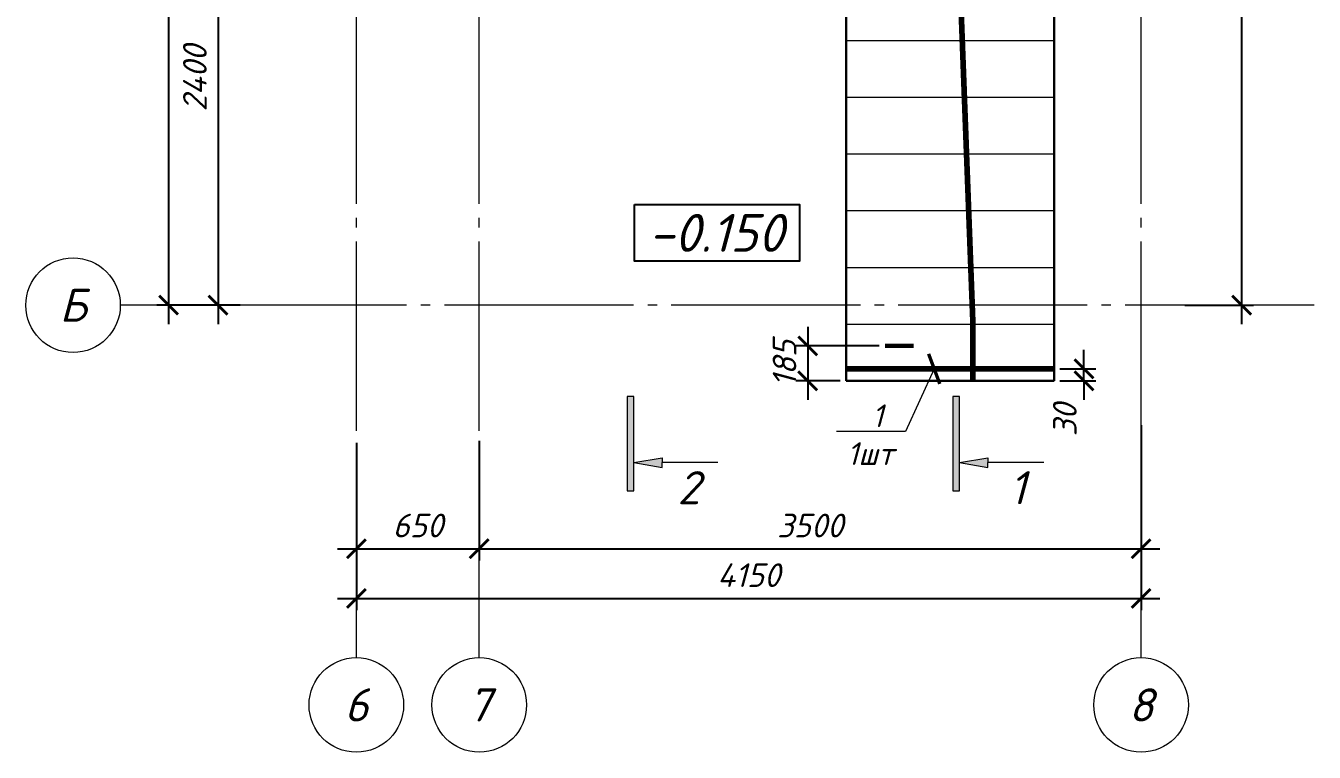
# Model space of a CAD drawing. Header units: millimetres. Extents: x -79646 to 95064, y -231229 to -58107.
# Drawn here: x 9201 to 16015, y -215007 to -211166 of the extents above; entities that cross this region are included whole.
import ezdxf
from ezdxf import colors
from ezdxf.entities.mleader import LeaderData, LeaderLine
from ezdxf.enums import TextEntityAlignment as Align
from ezdxf.math import Vec2, Vec3

# ---------------------------------------------------------------- set-up
doc = ezdxf.new("R2010")
doc.units = ezdxf.units.MM
doc.header["$PDMODE"] = 3
doc.linetypes.add('GOST2.303 5', pattern=[24, 20, -1.5, 1, -1.5])
doc.layers.get('0').update_dxf_attribs({"lineweight": 5})
doc.layers.get('Defpoints').update_dxf_attribs({"lineweight": 0})
for name, color, linetype, lineweight in [('#Dimensions', 7, 'Continuous', 9), ('#Арматура', 152, 'Continuous', 30), ('#Бетон вид', 22, 'Continuous', 18), ('#Бетон разрез', 22, 'Continuous', 30), ('#Выноски', 7, 'Continuous', 15), ('#Оси', 7, 'Continuous', 9)]:
    doc.layers.add(name, color=color, linetype=linetype, lineweight=lineweight)
doc.layers.add('Текст', color=7, linetype='Continuous')
doc.styles.add('ESKDW', font='eskdw.shx', dxfattribs={"oblique": 15})
doc.styles.add('STEP PR', font='isocpeui.ttf')
doc.dimstyles.new('SPDS', dxfattribs={"dimscale": 50, "dimtxt": 2.5, "dimasz": 2, "dimexe": 1.25, "dimexo": 0.625, "dimtad": 1, "dimdec": 0, "dimrnd": 0.001, "dimtxsty": 'ESKDW', "dimblk": 'ARCHTICK', "dimcen": 2.5, "dimdle": 2, "dimclrd": 256, "dimclre": 256, "dimclrt": 7, "dimadec": 0, "dimazin": 2, "dimtfac": 0.75, "dimtdec": 0, "dimtmove": 1, "dimatfit": 3, "dimfxl": 1, "dimtolj": 1, "dimarcsym": 1})

# ---------------------------------------------------------------- blocks, each defined once
blk = doc.blocks.new('_ArchTick')
at = {"color": 0, "linetype": 'ByBlock', "const_width": 0.15}
blk.add_lwpolyline([(-0.5, -0.5), (0.5, 0.5)], dxfattribs=at)
blk = doc.blocks.new('*D905')
at = {"layer": '#Dimensions', "lineweight": -2, "transparency": 16777216}
for p, q in [((10949.1, -213370.9), (10949.1, -213993.1)), ((11599.1, -213370.9), (11599.1, -213993.1)), ((10849.1, -213930.6), (11699.1, -213930.6))]:
    blk.add_line(p, q, dxfattribs=at)
at = {"layer": 'Defpoints', "color": 0, "lineweight": 0, "transparency": 16777216}
for p in [(10949.1, -213339.7), (11599.1, -213339.7), (11599.1, -213930.6)]:
    blk.add_point(p, dxfattribs=at)
at = {"layer": '#Dimensions', "lineweight": -2, "transparency": 16777216, "xscale": 100, "yscale": 100, "zscale": 100, "rotation": 180}
blk.add_blockref('_ArchTick', (10949.1, -213930.6), dxfattribs=at)
at = {"layer": '#Dimensions', "lineweight": -2, "transparency": 16777216, "xscale": 100, "yscale": 100, "zscale": 100}
blk.add_blockref('_ArchTick', (11599.1, -213930.6), dxfattribs=at)
at = {"layer": '#Dimensions', "transparency": 16777216, "insert": (11274.1, -213808.1), "char_height": 125, "attachment_point": 5, "style": 'STEP PR'}
blk.add_mtext('\\A1;650', dxfattribs=at)
blk = doc.blocks.new('*D906')
at = {"layer": '#Dimensions', "lineweight": -2, "transparency": 16777216}
for p, q in [((15099.1, -213276.9), (15099.1, -213993.1)), ((11599.1, -213359.9), (11599.1, -213993.1)), ((11499.1, -213930.6), (15199.1, -213930.6))]:
    blk.add_line(p, q, dxfattribs=at)
at = {"layer": 'Defpoints', "color": 0, "lineweight": 0, "transparency": 16777216}
for p in [(15099.1, -213245.7), (11599.1, -213328.6), (15099.1, -213930.6)]:
    blk.add_point(p, dxfattribs=at)
at = {"layer": '#Dimensions', "lineweight": -2, "transparency": 16777216, "xscale": 100, "yscale": 100, "zscale": 100, "rotation": 180}
blk.add_blockref('_ArchTick', (11599.1, -213930.6), dxfattribs=at)
at = {"layer": '#Dimensions', "lineweight": -2, "transparency": 16777216, "xscale": 100, "yscale": 100, "zscale": 100}
blk.add_blockref('_ArchTick', (15099.1, -213930.6), dxfattribs=at)
at = {"layer": '#Dimensions', "transparency": 16777216, "insert": (13349.1, -213808.1), "char_height": 125, "attachment_point": 5, "style": 'STEP PR'}
blk.add_mtext('\\A1;3500', dxfattribs=at)
blk = doc.blocks.new('*D908')
at = {"layer": '#Dimensions', "lineweight": -2, "transparency": 16777216}
for p, q in [((10217.6, -210143.2), (10217.6, -212743.2)), ((10672, -210243.2), (10155.1, -210243.2)), ((10334.8, -212643.2), (10155.1, -212643.2))]:
    blk.add_line(p, q, dxfattribs=at)
at = {"layer": 'Defpoints', "color": 0, "lineweight": 0, "transparency": 16777216}
for p in [(10703.2, -210243.2), (10217.6, -212643.2), (10366, -212643.2)]:
    blk.add_point(p, dxfattribs=at)
at = {"layer": '#Dimensions', "lineweight": -2, "transparency": 16777216, "xscale": 100, "yscale": 100, "zscale": 100}
for p, rotation in [((10217.6, -210243.2), 90), ((10217.6, -212643.2), 270)]:
    blk.add_blockref('_ArchTick', p, dxfattribs=dict(at, rotation=rotation))
at = {"layer": '#Dimensions', "transparency": 16777216, "insert": (10095.1, -211443.2), "char_height": 125, "attachment_point": 5, "rotation": 90, "style": 'STEP PR'}
blk.add_mtext('\\A1;2400', dxfattribs=at)
blk = doc.blocks.new('*D909')
at = {"layer": '#Dimensions', "lineweight": -2, "transparency": 16777216}
for p, q in [((9955.9, -206543.2), (9955.9, -212743.2)), ((10334.8, -206643.2), (9893.4, -206643.2)), ((10334.8, -212643.2), (9893.4, -212643.2))]:
    blk.add_line(p, q, dxfattribs=at)
at = {"layer": 'Defpoints', "color": 0, "lineweight": 0, "transparency": 16777216}
for p in [(10366, -206643.2), (9955.9, -212643.2), (10366, -212643.2)]:
    blk.add_point(p, dxfattribs=at)
at = {"layer": '#Dimensions', "lineweight": -2, "transparency": 16777216, "xscale": 100, "yscale": 100, "zscale": 100}
for p, rotation in [((9955.9, -206643.2), 90), ((9955.9, -212643.2), 270)]:
    blk.add_blockref('_ArchTick', p, dxfattribs=dict(at, rotation=rotation))
at = {"layer": '#Dimensions', "transparency": 16777216, "insert": (9833.4, -209643.2), "char_height": 125, "attachment_point": 5, "rotation": 90, "style": 'STEP PR'}
blk.add_mtext('\\A1;6000', dxfattribs=at)
blk = doc.blocks.new('*D910')
at = {"layer": '#Dimensions', "lineweight": -2, "transparency": 16777216}
for p, q in [((10949.1, -213370.9), (10949.1, -214255.6)), ((15099.1, -213370.9), (15099.1, -214255.6)), ((10849.1, -214193.1), (15199.1, -214193.1))]:
    blk.add_line(p, q, dxfattribs=at)
at = {"layer": 'Defpoints', "color": 0, "lineweight": 0, "transparency": 16777216}
for p in [(10949.1, -213339.7), (15099.1, -213339.7), (15099.1, -214193.1)]:
    blk.add_point(p, dxfattribs=at)
at = {"layer": '#Dimensions', "lineweight": -2, "transparency": 16777216, "xscale": 100, "yscale": 100, "zscale": 100, "rotation": 180}
blk.add_blockref('_ArchTick', (10949.1, -214193.1), dxfattribs=at)
at = {"layer": '#Dimensions', "lineweight": -2, "transparency": 16777216, "xscale": 100, "yscale": 100, "zscale": 100}
blk.add_blockref('_ArchTick', (15099.1, -214193.1), dxfattribs=at)
at = {"layer": '#Dimensions', "transparency": 16777216, "insert": (13024.1, -214070.6), "char_height": 125, "attachment_point": 5, "style": 'STEP PR'}
blk.add_mtext('\\A1;4150', dxfattribs=at)
blk = doc.blocks.new('*U22')
at = {"linetype": 'ByBlock', "ltscale": 100}
h = blk.add_hatch(color=256, dxfattribs=at)
h.dxf.hatch_style = 1
h.paths.add_polyline_path([(35, 0), (-35, 0), (-35, -1000), (35, -1000)])
h = blk.add_hatch(color=256, dxfattribs=at)
h.dxf.hatch_style = 1
h.paths.add_polyline_path([(335, -750), (335, -700), (335, -650), (35, -700)])
for p, q in [((35, 0), (-35, 0)), ((-35, 0), (-35, -1000)), ((35, -1000), (35, 0)), ((35, -700), (335, -650)), ((335, -650), (335, -700)), ((35, -700), (335, -750)), ((335, -750), (335, -700)), ((-35, -1000), (35, -1000))]:
    blk.add_line(p, q, dxfattribs=at)
at = {"linetype": 'ByBlock', "ltscale": 100, "extrusion": (0, -1, 0), "elevation": 700}
blk.add_lwpolyline([(925, 0), (335, 0)], dxfattribs=at)
at = {"ltscale": 100, "style": 'STEP PR'}
blk.add_attdef('Nv', text='', height=350, dxfattribs=at).set_placement((781, -1140), align=Align.RIGHT)
blk = doc.blocks.new('*D904')
at = {"layer": '#Dimensions', "lineweight": -2, "transparency": 16777216}
for p, q in [((15630.8, -208043.2), (15630.8, -212743.2)), ((14670.3, -208143.2), (15693.3, -208143.2)), ((15330.3, -212643.2), (15693.3, -212643.2))]:
    blk.add_line(p, q, dxfattribs=at)
at = {"layer": 'Defpoints', "color": 0, "lineweight": 0, "transparency": 16777216}
for p in [(14639.1, -208143.2), (15299.1, -212643.2), (15630.8, -212643.2)]:
    blk.add_point(p, dxfattribs=at)
at = {"layer": '#Dimensions', "lineweight": -2, "transparency": 16777216, "xscale": 100, "yscale": 100, "zscale": 100}
for p, rotation in [((15630.8, -208143.2), 90), ((15630.8, -212643.2), 270)]:
    blk.add_blockref('_ArchTick', p, dxfattribs=dict(at, rotation=rotation))
at = {"layer": '#Dimensions', "transparency": 16777216, "insert": (15508.3, -210393.2), "char_height": 125, "attachment_point": 5, "rotation": 90, "style": 'STEP PR'}
blk.add_mtext('\\A1;300х15=4500', dxfattribs=at)
blk = doc.blocks.new('*U918')
at = {"const_width": 0.385}
blk.add_lwpolyline([(-0.76, -0.76), (0.76, 0.76)], dxfattribs=at)
blk = doc.blocks.new('*U945')
blk.add_lwpolyline([(44.53, 0, 0, 0, 0), (44.53, 0, 0, 0, 0), (48.04, 0, 0, 1.2, 0), (44.04, 0, 0, 0, 0), (-40.26, 0, 1.2, 0, 0), (-44.26, 0, 0, 0, 0), (-38.33, 0, 0, 0, 0)], format="xyseb")
at = {"color": 1, "ltscale": 100, "const_width": 0.45}
for points in [[(-44.26, 0), (-44.26, -2), (-44.26, 1)], [(48.04, 0), (48.04, -2), (48.04, 1)]]:
    blk.add_lwpolyline(points, dxfattribs=at)
blk.add_blockref('*U918', (3.04, 0))
blk = doc.blocks.new('*D946')
at = {"layer": '#Dimensions', "lineweight": -2, "transparency": 16777216}
for p, q in [((13336.1, -212758.2), (13336.1, -213143.2)), ((13714.4, -212858.2), (13273.6, -212858.2)), ((13507.8, -213043.2), (13273.6, -213043.2))]:
    blk.add_line(p, q, dxfattribs=at)
at = {"layer": 'Defpoints', "color": 0, "lineweight": 0, "transparency": 16777216}
for p in [(13745.6, -212858.2), (13336.1, -213043.2), (13539, -213043.2)]:
    blk.add_point(p, dxfattribs=at)
at = {"layer": '#Dimensions', "lineweight": -2, "transparency": 16777216, "xscale": 100, "yscale": 100, "zscale": 100}
for p, rotation in [((13336.1, -212858.2), 90), ((13336.1, -213043.2), 270)]:
    blk.add_blockref('_ArchTick', p, dxfattribs=dict(at, rotation=rotation))
at = {"layer": '#Dimensions', "transparency": 16777216, "insert": (13213.6, -212950.7), "char_height": 125, "attachment_point": 5, "rotation": 90, "style": 'STEP PR'}
blk.add_mtext('\\A1;185', dxfattribs=at)
blk = doc.blocks.new('*D1135')
at = {"layer": '#Dimensions', "lineweight": -2, "transparency": 16777216}
for p, q in [((14796.9, -212979.9), (14796.9, -212879.9)), ((14670.3, -212979.9), (14859.4, -212979.9)), ((14796.9, -213043.2), (14796.9, -212979.9)), ((14670.3, -213043.2), (14859.4, -213043.2)), ((14796.9, -213043.2), (14796.9, -213143.2))]:
    blk.add_line(p, q, dxfattribs=at)
at = {"layer": 'Defpoints', "color": 0, "lineweight": 0, "transparency": 16777216}
for p in [(14639.1, -212979.9), (14796.9, -212979.9), (14639.1, -213043.2)]:
    blk.add_point(p, dxfattribs=at)
at = {"layer": '#Dimensions', "lineweight": -2, "transparency": 16777216, "xscale": 100, "yscale": 100, "zscale": 100}
for p, rotation in [((14796.9, -212979.9), 270), ((14796.9, -213043.2), 90)]:
    blk.add_blockref('_ArchTick', p, dxfattribs=dict(at, rotation=rotation))
at = {"layer": '#Dimensions', "transparency": 16777216, "insert": (14695.9, -213249.8), "char_height": 125, "attachment_point": 5, "rotation": 90, "style": 'STEP PR'}
blk.add_mtext('\\A1;30', dxfattribs=at)

msp = doc.modelspace()

# ---------------------------------------------------------------- linework, layer by layer
at = {"layer": '#Арматура', "const_width": 30}
for points in [[(14035.23923, -207861.34142), (14035.23923, -208101.92903), (14209.85599, -212743.21201), (14209.85599, -213043.21201)], [(13539.02762, -212979.8872), (14639.08031, -212979.8872)]]:
    msp.add_lwpolyline(points, dxfattribs=at)
at = {"layer": '#Бетон вид'}
for points in [[(13539.02762, -211243.21201), (14639.08031, -211243.21201)], [(13539.02762, -211543.21201), (14639.08031, -211543.21201)], [(13539.02762, -211843.21201), (14639.08031, -211843.21201)], [(13539.02762, -212143.21201), (14639.08031, -212143.21201)], [(13539.02762, -212443.21201), (14639.08031, -212443.21201)], [(13539.02762, -212743.21201), (14639.08031, -212743.21201)]]:
    msp.add_lwpolyline(points, dxfattribs=at)
at = {"layer": '#Бетон разрез'}
for points in [[(11799.08031, -207143.21201), (14639.08031, -207143.21201), (14639.08031, -213043.21201)], [(13539.02762, -213043.21201), (13539.02762, -208243.21201), (12899.08027, -208243.21202), (12899.0803, -210638.77696)], [(13539.02762, -213043.21201), (14639.08031, -213043.21201)]]:
    msp.add_lwpolyline(points, dxfattribs=at)
at = {"layer": '#Оси', "linetype": 'GOST2.303 5', "ltscale": 50}
for points in [[(10949.08031, -214506.63353), (10949.08031, -205445.37135)], [(11599.08031, -214506.63353), (11599.08031, -205445.37135)], [(15099.08031, -214506.63353), (15099.08031, -205445.37135)], [(16014.80213, -212643.21201), (9950.79092, -212643.21201), (9700.79092, -212643.21201)]]:
    msp.add_lwpolyline(points, dxfattribs=at)
at = {"layer": '#Оси', "linetype": 'Continuous', "ltscale": 50}
for centre in [(9450.79092, -212643.21201), (10949.08031, -214756.63353), (11599.08031, -214756.63353), (15099.08031, -214756.63353)]:
    msp.add_circle(centre, 250, dxfattribs=at)
at = {"layer": 'Текст'}
msp.add_lwpolyline([(12420.47298, -212110.75029), (13291.98813, -212110.75029), (13291.98813, -212410.75029), (12420.47298, -212410.75029), (12420.47298, -212110.75029)], dxfattribs=at)

# ---------------------------------------------------------------- block references
at = {"layer": '#Dimensions', "xscale": 50, "yscale": 50, "zscale": 50, "rotation": 90}
msp.add_blockref('*U945', (13795.60296, -210645.32286), dxfattribs=at)
ref = msp.add_blockref('*U22', (12398.5313, -213125.52843), dxfattribs=dict(xscale=0.5, yscale=0.5, zscale=0.5))
ref.add_attrib('Nv', '2', dxfattribs={"ltscale": 100, "height": 175, "style": 'STEP PR'}).set_placement((12766.8418, -213695.53512), align=Align.RIGHT)
ref = msp.add_blockref('*U22', (14121.5579, -213125.52843), dxfattribs=dict(xscale=0.5, yscale=0.5, zscale=0.5))
ref.add_attrib('Nv', '1', dxfattribs={"ltscale": 100, "height": 175, "style": 'STEP PR'}).set_placement((14489.8684, -213695.53512), align=Align.RIGHT)

# ---------------------------------------------------------------- texts
at = {"layer": '#Оси', "linetype": 'Continuous', "ltscale": 50, "style": 'STEP PR'}
for s, p in [('Б', (9450.79092, -212643.21201)), ('6', (10949.08031, -214756.63353)), ('7', (11599.08031, -214756.63353)), ('8', (15099.08031, -214756.63353))]:
    msp.add_text(s, height=175, dxfattribs=at).set_placement(p, align=Align.MIDDLE_CENTER)
at = {"layer": 'Текст', "style": 'STEP PR'}
msp.add_text('-0.150', height=200, dxfattribs=at).set_placement((12851.23056, -212260.75029), align=Align.MIDDLE_CENTER)

# ---------------------------------------------------------------- dimensions: what is measured, and where the dimension line sits
at = {"layer": '#Dimensions'}
for base, p1, picture, middle in [((9955.86762, -212643.21201), (10366.00305, -206643.21201), '*D909', (9833.36762, -209643.21201)), ((10217.64169, -212643.21201), (10703.24916, -210243.21201), '*D908', (10095.14169, -211443.21201))]:
    dim = msp.add_linear_dim(base=base, p1=p1, p2=(10366.00305, -212643.21201), angle=90, dimstyle='SPDS', override={"dimgap": 1.2, "dimrnd": 5, "dimtxsty": 'STEP PR', "dimblk1": 'ArchTick', "dimblk2": 'ArchTick', "dimsah": 1, "dimclrt": 256}, dxfattribs=at)
    dim.commit()
    dim.dimension.update_dxf_attribs({"geometry": picture, "text_midpoint": middle})
dim = msp.add_linear_dim(base=(15630.77011, -212643.21201), p1=(14639.08031, -208143.21201), p2=(15299.08031, -212643.21201), angle=90, text='300х15=<>', dimstyle='SPDS', override={"dimgap": 1.2, "dimrnd": 5, "dimtxsty": 'STEP PR', "dimblk1": 'ArchTick', "dimblk2": 'ArchTick', "dimsah": 1, "dimclrt": 256}, dxfattribs=at)
dim.commit()
dim.dimension.update_dxf_attribs({"geometry": '*D904', "text_midpoint": (15508.27011, -210393.21201)})
dim = msp.add_linear_dim(base=(13336.06284, -213043.21201), p1=(13745.60296, -212858.21201), p2=(13539.02762, -213043.21201), angle=90, dimstyle='SPDS', override={"dimgap": 1.2, "dimrnd": 5, "dimtxsty": 'STEP PR', "dimblk1": 'ArchTick', "dimblk2": 'ArchTick', "dimsah": 1, "dimclrt": 256}, dxfattribs=at)
dim.commit()
dim.dimension.update_dxf_attribs({"geometry": '*D946', "text_midpoint": (13336.06284, -212950.71201), "dimtype": 160})
dim = msp.add_linear_dim(base=(14796.85496, -212979.8872), p1=(14639.08031, -213043.21201), p2=(14639.08031, -212979.8872), angle=90, text='30', dimstyle='SPDS', override={"dimgap": 1.2, "dimrnd": 5, "dimtxsty": 'STEP PR', "dimblk1": 'ArchTick', "dimblk2": 'ArchTick', "dimsah": 1, "dimclrt": 256}, dxfattribs=at)
dim.commit()
dim.dimension.update_dxf_attribs({"geometry": '*D1135', "text_midpoint": (14818.39291, -213249.78319), "dimtype": 160})
for base, p1, p2, picture, middle in [((15099.08031, -213930.6483), (11599.08031, -213328.62191), (15099.08031, -213245.68946), '*D906', (13349.08031, -213808.1483)), ((11599.08031, -213930.6483), (10949.08031, -213339.69371), (11599.08031, -213339.69371), '*D905', (11274.08031, -213808.1483)), ((15099.08031, -214193.11435), (10949.08031, -213339.69371), (15099.08031, -213339.69371), '*D910', (13024.08031, -214070.61435))]:
    dim = msp.add_linear_dim(base=base, p1=p1, p2=p2, dimstyle='SPDS', override={"dimgap": 1.2, "dimrnd": 5, "dimtxsty": 'STEP PR', "dimblk1": 'ArchTick', "dimblk2": 'ArchTick', "dimsah": 1, "dimclrt": 256}, dxfattribs=at)
    dim.commit()
    dim.dimension.update_dxf_attribs({"geometry": picture, "text_midpoint": middle})

# ---------------------------------------------------------------- leaders
at = {"layer": '#Выноски'}
ml = msp.add_multileader_mtext('Standard', dxfattribs=at)
ml.set_content('\\A1; 1\\P1шт', color=256, style='STEP PR')
ml.set_leader_properties(color=256, linetype='ByLayer', lineweight=-1)
ml.set_arrow_properties(name='ARCHTICK')
ml.build(insert=Vec2(0, 0))
ml.multileader.update_dxf_attribs({"text_left_attachment_type": 6, "text_right_attachment_type": 6, "dogleg_length": 0, "arrow_head_size": 120, "scale": 0.4})
ctx = ml.context
ctx.base_point, ctx.scale, ctx.char_height, ctx.arrow_head_size, ctx.landing_gap_size, ctx.plane_origin = Vec3(13481.78203, -213311.70232), 0.4, 120, 120, 50, Vec3(15613.79215, -214962.26571)
ctx.left_attachment, ctx.right_attachment, ctx.text_align_type = 6, 6, 1
notes = []
notes.append((ctx, [(1, (1, 1, 0), (13853.23658, -213311.70232), (-1, 0), 0, [(1, [(14004.97636, -212979.8872)], 0, [])])]))
ctx.mtext.insert, ctx.mtext.alignment, ctx.mtext.flow_direction = Vec3(13667.5093, -213167.70232), 2, 5
for ctx, leaders in notes:
    for number, flags, end, landing, length, lines in leaders:
        leader = LeaderData()
        leader.index, (leader.has_last_leader_line, leader.has_dogleg_vector, leader.attachment_direction) = number, flags
        leader.last_leader_point, leader.dogleg_vector, leader.dogleg_length = Vec3(end), Vec3(landing), length
        for number, points, colour, breaks in lines:
            line = LeaderLine()
            line.index, line.vertices, line.color, line.breaks = number, Vec3.list(points), colors.encode_raw_color(colour), breaks
            leader.lines.append(line)
        ctx.leaders.append(leader)

doc.saveas('drawing.dxf')
